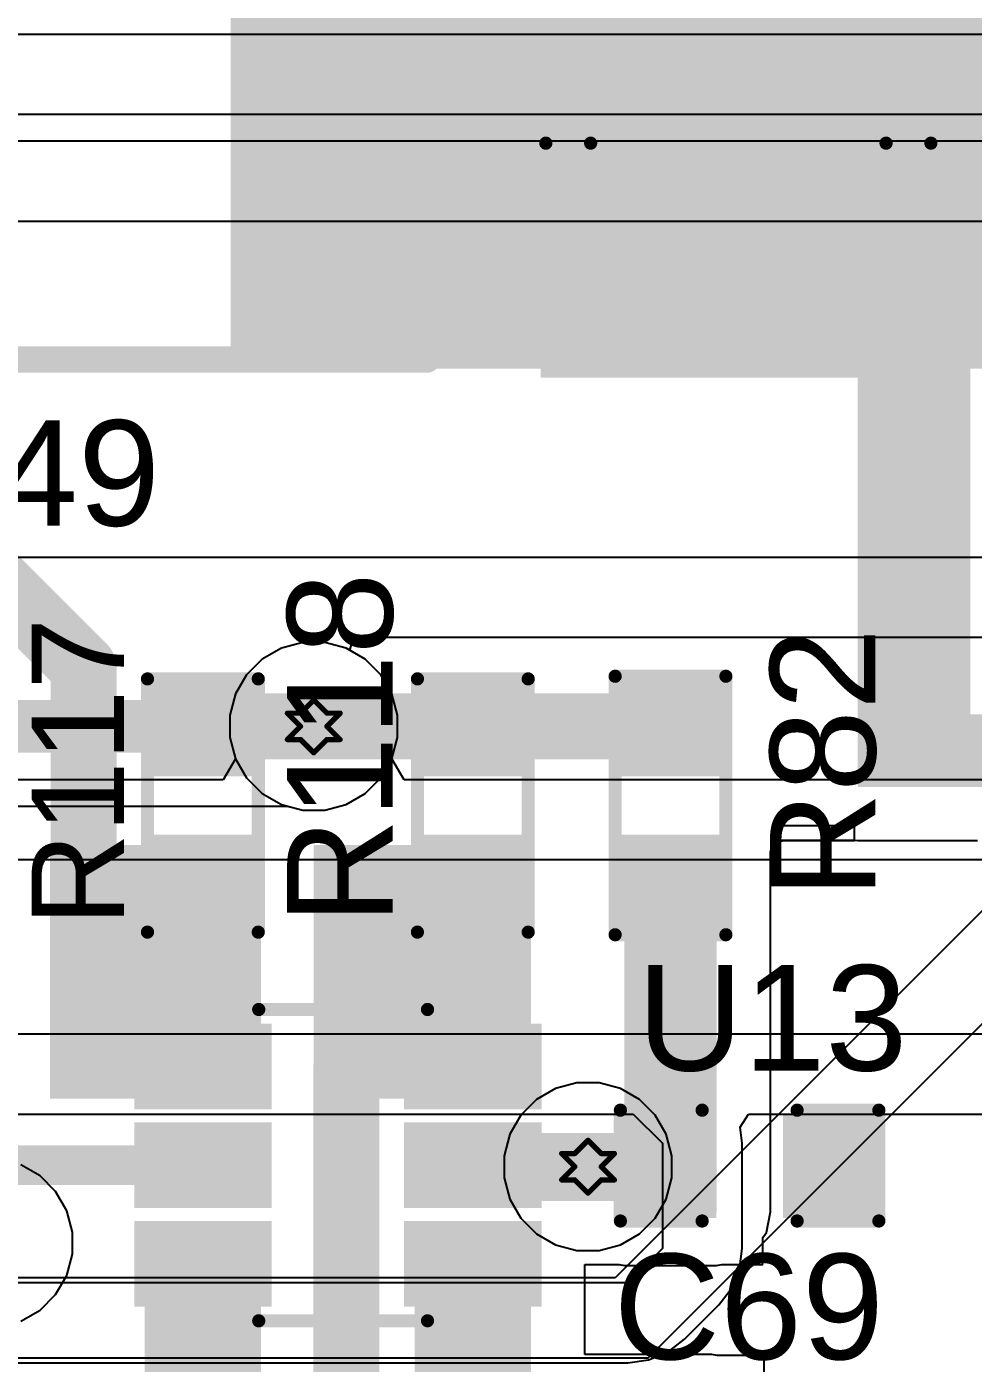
# Model space of a CAD drawing. Header units: inches. Extents: x -3 to 5437, y -3 to 5435.
# Drawn here: x 21.41 to 30.53, y 8.19 to 21.06 of the extents above; entities that cross this region are included whole.
import ezdxf

# ---------------------------------------------------------------- set-up
doc = ezdxf.new("R2010")
doc.units = ezdxf.units.IN
for name, color, linetype in [('Bottom Layer', 5, 'Continuous'), ('Bottom Solder', 6, 'Continuous'), ('Drill Drawing', 1, 'Continuous'), ('GND', 16, 'Continuous'), ('PWR', 76, 'Continuous'), ('Top Layer', 1, 'Continuous'), ('Top Overlay', 2, 'Continuous'), ('Top Paste', 8, 'Continuous'), ('Top Solder', 216, 'Continuous'), ('Via Holes', 16, 'Continuous')]:
    doc.layers.add(name, color=color, linetype=linetype)
doc.styles.add('Arial', font='', dxfattribs={"height": 0.2})
doc.styles.get('Arial').set_extended_font_data('Arial')

# ---------------------------------------------------------------- blocks, each defined once
blk = doc.blocks.new('RES_2512_129')
at = {"layer": 'Top Layer'}
for points in [[(-4.04999825, 1.70000041), (-2.44999891, 1.70000041), (-2.44999891, -1.70000041), (-4.04999825, -1.70000041)], [(2.45000145, 1.70000041), (4.050000789999999, 1.70000041), (4.050000789999999, -1.70000041), (2.45000145, -1.70000041)]]:
    blk.add_hatch(color=1, dxfattribs=at).paths.add_polyline_path(points)
at = {"layer": 'Top Paste'}
for points in [[(-4.04999825, 1.70000041), (-2.44999891, 1.70000041), (-2.44999891, -1.70000041), (-4.04999825, -1.70000041)], [(2.45000145, 1.70000041), (4.050000789999999, 1.70000041), (4.050000789999999, -1.70000041), (2.45000145, -1.70000041)]]:
    blk.add_hatch(color=8, dxfattribs=at).paths.add_polyline_path(points)
at = {"layer": 'Top Solder'}
for points in [[(-4.15159825, 1.80160041), (-2.34839891, 1.80160041), (-2.34839891, -1.80160041), (-4.15159825, -1.80160041)], [(2.34840145, 1.80160041), (4.15160079, 1.80160041), (4.15160079, -1.80160041), (2.34840145, -1.80160041)]]:
    blk.add_hatch(color=216, dxfattribs=at).paths.add_polyline_path(points)
at = {"layer": 'Top Overlay'}
for points in [[(4.236557439999999, 1.8542, 0.254, 0.254, 0), (-4.2418, 1.8542, 0.254, 0.254, 0)], [(-4.2418, 1.8542, 0.254, 0.254, 0), (-4.2418, -1.8542, 0.254, 0.254, 0)], [(4.236557439999999, 1.8542, 0.254, 0.254, 0), (4.236557439999999, -1.8542, 0.254, 0.254, 0)], [(4.236557439999999, -1.8542, 0.254, 0.254, 0), (-4.2418, -1.8542, 0.254, 0.254, 0)]]:
    blk.add_lwpolyline(points, format="xyseb", dxfattribs=at)
for points in [[(-4.3053, 1.8542, 0.127, 0.127, 1), (-4.1783, 1.8542, 0.127, 0.127, 1)], [(-4.3053, 1.8542, 0.127, 0.127, 1), (-4.1783, 1.8542, 0.127, 0.127, 1)], [(4.17305744, 1.8542, 0.127, 0.127, 1), (4.30005744, 1.8542, 0.127, 0.127, 1)], [(4.17305744, 1.8542, 0.127, 0.127, 1), (4.30005744, 1.8542, 0.127, 0.127, 1)], [(-4.3053, -1.8542, 0.127, 0.127, 1), (-4.1783, -1.8542, 0.127, 0.127, 1)], [(-4.3053, -1.8542, 0.127, 0.127, 1), (-4.1783, -1.8542, 0.127, 0.127, 1)], [(4.17305744, -1.8542, 0.127, 0.127, 1), (4.30005744, -1.8542, 0.127, 0.127, 1)], [(4.17305744, -1.8542, 0.127, 0.127, 1), (4.30005744, -1.8542, 0.127, 0.127, 1)]]:
    blk.add_lwpolyline(points, format="xyseb", close=True, dxfattribs=at)
blk = doc.blocks.new('R___0603_253')
at = {"layer": 'Top Layer'}
for points in [[(-0.3809999999999999, 0.4445), (-0.3809999999999999, -0.4445), (-1.143, -0.4445), (-1.143, 0.4445)], [(1.143, 0.4445), (1.143, -0.4445), (0.3809999999999999, -0.4445), (0.3809999999999999, 0.4445)]]:
    blk.add_hatch(color=1, dxfattribs=at).paths.add_polyline_path(points)
at = {"layer": 'Top Paste'}
for points in [[(-0.3809999999999999, 0.4445), (-0.3809999999999999, -0.4445), (-1.143, -0.4445), (-1.143, 0.4445)], [(1.143, 0.4445), (1.143, -0.4445), (0.3809999999999999, -0.4445), (0.3809999999999999, 0.4445)]]:
    blk.add_hatch(color=8, dxfattribs=at).paths.add_polyline_path(points)
at = {"layer": 'Top Solder'}
for points in [[(-0.2794, 0.5460999999999999), (-0.2794, -0.5460999999999999), (-1.2446, -0.5460999999999999), (-1.2446, 0.5460999999999999)], [(1.2446, 0.5460999999999999), (1.2446, -0.5460999999999999), (0.2794, -0.5460999999999999), (0.2794, 0.5460999999999999)]]:
    blk.add_hatch(color=216, dxfattribs=at).paths.add_polyline_path(points)
at = {"layer": 'Top Overlay'}
for points in [[(1.2192, 0.5334, 0.127, 0.127, 0), (-1.2192, 0.5334, 0.127, 0.127, 0)], [(-1.2192, -0.5334, 0.127, 0.127, 0), (-1.2192, 0.5334, 0.127, 0.127, 0)], [(1.2192, -0.5334, 0.127, 0.127, 0), (1.2192, 0.5334, 0.127, 0.127, 0)], [(1.2192, -0.5334, 0.127, 0.127, 0), (-1.2192, -0.5334, 0.127, 0.127, 0)]]:
    blk.add_lwpolyline(points, format="xyseb", dxfattribs=at)
for points in [[(-1.25095, 0.5334, 0.0635, 0.0635, 1), (-1.18745, 0.5334, 0.0635, 0.0635, 1)], [(-1.25095, 0.5334, 0.0635, 0.0635, 1), (-1.18745, 0.5334, 0.0635, 0.0635, 1)], [(1.18745, 0.5334, 0.0635, 0.0635, 1), (1.25095, 0.5334, 0.0635, 0.0635, 1)], [(1.18745, 0.5334, 0.0635, 0.0635, 1), (1.25095, 0.5334, 0.0635, 0.0635, 1)], [(-1.25095, -0.5334, 0.0635, 0.0635, 1), (-1.18745, -0.5334, 0.0635, 0.0635, 1)], [(-1.25095, -0.5334, 0.0635, 0.0635, 1), (-1.18745, -0.5334, 0.0635, 0.0635, 1)], [(1.18745, -0.5334, 0.0635, 0.0635, 1), (1.25095, -0.5334, 0.0635, 0.0635, 1)], [(1.18745, -0.5334, 0.0635, 0.0635, 1), (1.25095, -0.5334, 0.0635, 0.0635, 1)]]:
    blk.add_lwpolyline(points, format="xyseb", close=True, dxfattribs=at)
blk = doc.blocks.new('R___0603_254')
at = {"layer": 'Top Layer'}
for points in [[(-0.3809999999999999, 0.4445), (-0.3809999999999999, -0.4445), (-1.143, -0.4445), (-1.143, 0.4445)], [(1.143, 0.4445), (1.143, -0.4445), (0.3809999999999999, -0.4445), (0.3809999999999999, 0.4445)]]:
    blk.add_hatch(color=1, dxfattribs=at).paths.add_polyline_path(points)
at = {"layer": 'Top Paste'}
for points in [[(-0.3809999999999999, 0.4445), (-0.3809999999999999, -0.4445), (-1.143, -0.4445), (-1.143, 0.4445)], [(1.143, 0.4445), (1.143, -0.4445), (0.3809999999999999, -0.4445), (0.3809999999999999, 0.4445)]]:
    blk.add_hatch(color=8, dxfattribs=at).paths.add_polyline_path(points)
at = {"layer": 'Top Solder'}
for points in [[(-0.2794, 0.5460999999999999), (-0.2794, -0.5460999999999999), (-1.2446, -0.5460999999999999), (-1.2446, 0.5460999999999999)], [(1.2446, 0.5460999999999999), (1.2446, -0.5460999999999999), (0.2794, -0.5460999999999999), (0.2794, 0.5460999999999999)]]:
    blk.add_hatch(color=216, dxfattribs=at).paths.add_polyline_path(points)
at = {"layer": 'Top Overlay'}
for points in [[(1.2192, 0.5334, 0.127, 0.127, 0), (-1.2192, 0.5334, 0.127, 0.127, 0)], [(-1.2192, -0.5334, 0.127, 0.127, 0), (-1.2192, 0.5334, 0.127, 0.127, 0)], [(1.2192, -0.5334, 0.127, 0.127, 0), (1.2192, 0.5334, 0.127, 0.127, 0)], [(1.2192, -0.5334, 0.127, 0.127, 0), (-1.2192, -0.5334, 0.127, 0.127, 0)]]:
    blk.add_lwpolyline(points, format="xyseb", dxfattribs=at)
for points in [[(-1.25095, 0.5334, 0.0635, 0.0635, 1), (-1.18745, 0.5334, 0.0635, 0.0635, 1)], [(-1.25095, 0.5334, 0.0635, 0.0635, 1), (-1.18745, 0.5334, 0.0635, 0.0635, 1)], [(1.18745, 0.5334, 0.0635, 0.0635, 1), (1.25095, 0.5334, 0.0635, 0.0635, 1)], [(1.18745, 0.5334, 0.0635, 0.0635, 1), (1.25095, 0.5334, 0.0635, 0.0635, 1)], [(-1.25095, -0.5334, 0.0635, 0.0635, 1), (-1.18745, -0.5334, 0.0635, 0.0635, 1)], [(-1.25095, -0.5334, 0.0635, 0.0635, 1), (-1.18745, -0.5334, 0.0635, 0.0635, 1)], [(1.18745, -0.5334, 0.0635, 0.0635, 1), (1.25095, -0.5334, 0.0635, 0.0635, 1)], [(1.18745, -0.5334, 0.0635, 0.0635, 1), (1.25095, -0.5334, 0.0635, 0.0635, 1)]]:
    blk.add_lwpolyline(points, format="xyseb", close=True, dxfattribs=at)
blk = doc.blocks.new('SMB_268')
at = {"layer": 'Top Layer'}
for points in [[(-3.39999828, 1.15000024), (-0.8999982, 1.15000024), (-0.8999982, -1.15000024), (-3.39999828, -1.15000024)], [(0.90000074, 1.15000024), (3.40000082, 1.15000024), (3.40000082, -1.15000024), (0.90000074, -1.15000024)]]:
    blk.add_hatch(color=1, dxfattribs=at).paths.add_polyline_path(points)
at = {"layer": 'Top Overlay'}
for points in [[(-4.41604908, -1.29541016), (-3.450849079999999, -1.29541016), (-3.450849079999999, 1.90498984), (-4.41604908, 1.90498984)], [(-4.00964908, 1.24458984), (-2.15544908, 1.24458984), (-2.15544908, 1.90498984), (-4.00964908, 1.90498984)], [(-4.41604908, -1.90501016), (-2.15544908, -1.90501016), (-2.15544908, -1.24461016), (-4.41604908, -1.24461016)]]:
    blk.add_hatch(color=2, dxfattribs=at).paths.add_polyline_path(points)
at = {"layer": 'Top Paste'}
for points in [[(-3.39999828, 1.15000024), (-0.8999982, 1.15000024), (-0.8999982, -1.15000024), (-3.39999828, -1.15000024)], [(0.90000074, 1.15000024), (3.40000082, 1.15000024), (3.40000082, -1.15000024), (0.90000074, -1.15000024)]]:
    blk.add_hatch(color=8, dxfattribs=at).paths.add_polyline_path(points)
at = {"layer": 'Top Solder'}
for points in [[(-3.50159828, 1.25160024), (-0.7983982000000001, 1.25160024), (-0.7983982000000001, -1.25160024), (-3.50159828, -1.25160024)], [(0.7984007399999999, 1.25160024), (3.50160082, 1.25160024), (3.50160082, -1.25160024), (0.7984007399999999, -1.25160024)]]:
    blk.add_hatch(color=216, dxfattribs=at).paths.add_polyline_path(points)
at = {"layer": 'Top Overlay'}
for points in [[(-2.159, 1.8542, 0.127, 0.127, 0), (-2.159, 1.4224, 0.127, 0.127, 0)], [(-2.159, 1.8542, 0.127, 0.127, 0), (2.2606, 1.8542, 0.127, 0.127, 0)], [(2.26799902, 1.8542, 0.127, 0.127, 0), (2.26799902, 1.4224, 0.127, 0.127, 0)], [(-2.159, -1.4224, 0.127, 0.127, 0), (-2.159, -1.8542, 0.127, 0.127, 0)], [(2.26799902, -1.4224, 0.127, 0.127, 0), (2.26799902, -1.8542, 0.127, 0.127, 0)], [(-2.159, -1.8542, 0.127, 0.127, 0), (2.2606, -1.8542, 0.127, 0.127, 0)]]:
    blk.add_lwpolyline(points, format="xyseb", dxfattribs=at)
for points in [[(-2.19075, 1.8542, 0.0635, 0.0635, 1), (-2.12725, 1.8542, 0.0635, 0.0635, 1)], [(-2.19075, 1.8542, 0.0635, 0.0635, 1), (-2.12725, 1.8542, 0.0635, 0.0635, 1)], [(2.22885, 1.8542, 0.0635, 0.0635, 1), (2.29235, 1.8542, 0.0635, 0.0635, 1)], [(2.23624902, 1.8542, 0.0635, 0.0635, 1), (2.29974902, 1.8542, 0.0635, 0.0635, 1)], [(-2.19075, 1.4224, 0.0635, 0.0635, 1), (-2.12725, 1.4224, 0.0635, 0.0635, 1)], [(2.23624902, 1.4224, 0.0635, 0.0635, 1), (2.29974902, 1.4224, 0.0635, 0.0635, 1)], [(-2.19075, -1.4224, 0.0635, 0.0635, 1), (-2.12725, -1.4224, 0.0635, 0.0635, 1)], [(2.23624902, -1.4224, 0.0635, 0.0635, 1), (2.29974902, -1.4224, 0.0635, 0.0635, 1)], [(-2.19075, -1.8542, 0.0635, 0.0635, 1), (-2.12725, -1.8542, 0.0635, 0.0635, 1)], [(-2.19075, -1.8542, 0.0635, 0.0635, 1), (-2.12725, -1.8542, 0.0635, 0.0635, 1)], [(2.22885, -1.8542, 0.0635, 0.0635, 1), (2.29235, -1.8542, 0.0635, 0.0635, 1)], [(2.23624902, -1.8542, 0.0635, 0.0635, 1), (2.29974902, -1.8542, 0.0635, 0.0635, 1)]]:
    blk.add_lwpolyline(points, format="xyseb", close=True, dxfattribs=at)
blk = doc.blocks.new('SOT_23_6_282')
at = {"layer": 'Top Layer'}
for points in [[(-1.86000009, 1.26000002), (-0.7399997899999999, 1.26000002), (-0.7399997899999999, 0.64000126), (-1.86000009, 0.64000126)], [(0.7399997899999999, 1.26000002), (1.86000009, 1.26000002), (1.86000009, 0.64000126), (0.7399997899999999, 0.64000126)], [(-1.86000009, 0.30999938), (-0.7399997899999999, 0.30999938), (-0.7399997899999999, -0.30999938), (-1.86000009, -0.30999938)], [(0.7399997899999999, 0.30999938), (1.86000009, 0.30999938), (1.86000009, -0.30999938), (0.7399997899999999, -0.30999938)], [(-1.86000009, -0.64000126), (-0.7399997899999999, -0.64000126), (-0.7399997899999999, -1.26000002), (-1.86000009, -1.26000002)], [(0.7399997899999999, -0.64000126), (1.86000009, -0.64000126), (1.86000009, -1.26000002), (0.7399997899999999, -1.26000002)]]:
    blk.add_hatch(color=1, dxfattribs=at).paths.add_polyline_path(points)
at = {"layer": 'Top Paste'}
for points in [[(-1.86000009, 1.26000002), (-0.7399997899999999, 1.26000002), (-0.7399997899999999, 0.64000126), (-1.86000009, 0.64000126)], [(0.7399997899999999, 1.26000002), (1.86000009, 1.26000002), (1.86000009, 0.64000126), (0.7399997899999999, 0.64000126)], [(-1.86000009, 0.30999938), (-0.7399997899999999, 0.30999938), (-0.7399997899999999, -0.30999938), (-1.86000009, -0.30999938)], [(0.7399997899999999, 0.30999938), (1.86000009, 0.30999938), (1.86000009, -0.30999938), (0.7399997899999999, -0.30999938)], [(-1.86000009, -0.64000126), (-0.7399997899999999, -0.64000126), (-0.7399997899999999, -1.26000002), (-1.86000009, -1.26000002)], [(0.7399997899999999, -0.64000126), (1.86000009, -0.64000126), (1.86000009, -1.26000002), (0.7399997899999999, -1.26000002)]]:
    blk.add_hatch(color=8, dxfattribs=at).paths.add_polyline_path(points)
at = {"layer": 'Top Solder'}
for points in [[(-1.96160009, 1.36160002), (-0.6383997899999999, 1.36160002), (-0.6383997899999999, 0.53840126), (-1.96160009, 0.53840126)], [(0.6383997899999999, 1.36160002), (1.96160009, 1.36160002), (1.96160009, 0.53840126), (0.6383997899999999, 0.53840126)], [(-1.96160009, 0.41159938), (-0.6383997899999999, 0.41159938), (-0.6383997899999999, -0.41159938), (-1.96160009, -0.41159938)], [(0.6383997899999999, 0.41159938), (1.96160009, 0.41159938), (1.96160009, -0.41159938), (0.6383997899999999, -0.41159938)], [(-1.96160009, -0.53840126), (-0.6383997899999999, -0.53840126), (-0.6383997899999999, -1.36160002), (-1.96160009, -1.36160002)], [(0.6383997899999999, -0.53840126), (1.96160009, -0.53840126), (1.96160009, -1.36160002), (0.6383997899999999, -1.36160002)]]:
    blk.add_hatch(color=216, dxfattribs=at).paths.add_polyline_path(points)
at = {"layer": 'Top Overlay'}
for points in [[(-1.3716, 1.6002, 0.254, 0.254, 1), (-1.5748, 1.6002, 0.254, 0.254, 1)], [(-1.6383, 1.6002, 0.127, 0.127, 1), (-1.5113, 1.6002, 0.127, 0.127, 1)], [(-1.4351, 1.6002, 0.127, 0.127, 1), (-1.3081, 1.6002, 0.127, 0.127, 1)], [(-0.79375, 1.4986, 0.0635, 0.0635, 1), (-0.73025, 1.4986, 0.0635, 0.0635, 1)], [(0.83185, 1.4986, 0.0635, 0.0635, 1), (0.8953499999999999, 1.4986, 0.0635, 0.0635, 1)], [(-0.79375, -1.4986, 0.0635, 0.0635, 1), (-0.73025, -1.4986, 0.0635, 0.0635, 1)], [(0.83185, -1.4986, 0.0635, 0.0635, 1), (0.8953499999999999, -1.4986, 0.0635, 0.0635, 1)]]:
    blk.add_lwpolyline(points, format="xyseb", close=True, dxfattribs=at)
for points in [[(-0.7619999999999999, 1.4986, 0.127, 0.127, 0), (0.8636, 1.4986, 0.127, 0.127, 0)], [(-0.7619999999999999, -1.4986, 0.127, 0.127, 0), (0.8636, -1.4986, 0.127, 0.127, 0)]]:
    blk.add_lwpolyline(points, format="xyseb", dxfattribs=at)
blk = doc.blocks.new('RES_0603_305')
at = {"layer": 'Top Layer'}
for points in [[(-0.3809999999999999, 0.4445), (-0.3809999999999999, -0.4445), (-1.143, -0.4445), (-1.143, 0.4445)], [(1.143, 0.4445), (1.143, -0.4445), (0.3809999999999999, -0.4445), (0.3809999999999999, 0.4445)]]:
    blk.add_hatch(color=1, dxfattribs=at).paths.add_polyline_path(points)
at = {"layer": 'Top Paste'}
for points in [[(-0.3809999999999999, 0.4445), (-0.3809999999999999, -0.4445), (-1.143, -0.4445), (-1.143, 0.4445)], [(1.143, 0.4445), (1.143, -0.4445), (0.3809999999999999, -0.4445), (0.3809999999999999, 0.4445)]]:
    blk.add_hatch(color=8, dxfattribs=at).paths.add_polyline_path(points)
at = {"layer": 'Top Solder'}
for points in [[(-0.2794, 0.5460999999999999), (-0.2794, -0.5460999999999999), (-1.2446, -0.5460999999999999), (-1.2446, 0.5460999999999999)], [(1.2446, 0.5460999999999999), (1.2446, -0.5460999999999999), (0.2794, -0.5460999999999999), (0.2794, 0.5460999999999999)]]:
    blk.add_hatch(color=216, dxfattribs=at).paths.add_polyline_path(points)
at = {"layer": 'Top Overlay'}
for points in [[(-1.2446, 0.5334, 0.127, 0.127, 0), (1.2446, 0.5334, 0.127, 0.127, 0)], [(-1.2446, 0.5334, 0.127, 0.127, 0), (-1.2446, -0.5334, 0.127, 0.127, 0)], [(1.2446, 0.5334, 0.127, 0.127, 0), (1.2446, -0.5334, 0.127, 0.127, 0)], [(-1.2446, -0.5334, 0.127, 0.127, 0), (1.2446, -0.5334, 0.127, 0.127, 0)]]:
    blk.add_lwpolyline(points, format="xyseb", dxfattribs=at)
for points in [[(-1.27635, 0.5334, 0.0635, 0.0635, 1), (-1.21285, 0.5334, 0.0635, 0.0635, 1)], [(-1.27635, 0.5334, 0.0635, 0.0635, 1), (-1.21285, 0.5334, 0.0635, 0.0635, 1)], [(1.21285, 0.5334, 0.0635, 0.0635, 1), (1.27635, 0.5334, 0.0635, 0.0635, 1)], [(1.21285, 0.5334, 0.0635, 0.0635, 1), (1.27635, 0.5334, 0.0635, 0.0635, 1)], [(-1.27635, -0.5334, 0.0635, 0.0635, 1), (-1.21285, -0.5334, 0.0635, 0.0635, 1)], [(-1.27635, -0.5334, 0.0635, 0.0635, 1), (-1.21285, -0.5334, 0.0635, 0.0635, 1)], [(1.21285, -0.5334, 0.0635, 0.0635, 1), (1.27635, -0.5334, 0.0635, 0.0635, 1)], [(1.21285, -0.5334, 0.0635, 0.0635, 1), (1.27635, -0.5334, 0.0635, 0.0635, 1)]]:
    blk.add_lwpolyline(points, format="xyseb", close=True, dxfattribs=at)
blk = doc.blocks.new('C__0603_345')
at = {"layer": 'Top Layer'}
for points in [[(-0.3809999999999999, 0.4445), (-0.3810000000000001, -0.4445), (-1.143, -0.4445), (-1.143, 0.4445)], [(1.143, 0.4445), (1.143, -0.4445), (0.3809999999999999, -0.4445), (0.3810000000000001, 0.4445)]]:
    blk.add_hatch(color=1, dxfattribs=at).paths.add_polyline_path(points)
at = {"layer": 'Top Paste'}
for points in [[(-0.3809999999999999, 0.4445), (-0.3810000000000001, -0.4445), (-1.143, -0.4445), (-1.143, 0.4445)], [(1.143, 0.4445), (1.143, -0.4445), (0.3809999999999999, -0.4445), (0.3810000000000001, 0.4445)]]:
    blk.add_hatch(color=8, dxfattribs=at).paths.add_polyline_path(points)
at = {"layer": 'Top Solder'}
for points in [[(-0.3210001199999999, 0.5044998799999999), (-0.3210001200000001, -0.50449988), (-1.20299988, -0.5044998799999999), (-1.20299988, 0.50449988)], [(1.20299988, 0.5044998799999999), (1.20299988, -0.50449988), (0.3210001199999999, -0.5044998799999999), (0.3210001200000001, 0.50449988)]]:
    blk.add_hatch(color=216, dxfattribs=at).paths.add_polyline_path(points)
at = {"layer": 'Top Overlay'}
for points in [[(-1.2446, -0.5334, 0.127, 0.127, 0), (-1.2446, 0.5334, 0.127, 0.127, 0)], [(-1.2446, 0.5334, 0.127, 0.127, 0), (-0.4571999999999999, 0.5334, 0.127, 0.127, 0)], [(0.4571999999999999, 0.5334, 0.127, 0.127, 0), (1.2446, 0.5334, 0.127, 0.127, 0)], [(1.2446, -0.5334, 0.127, 0.127, 0), (1.2446, 0.5334, 0.127, 0.127, 0)], [(-1.2446, -0.5334, 0.127, 0.127, 0), (-0.4571999999999999, -0.5334, 0.127, 0.127, 0)], [(0.4571999999999999, -0.5334, 0.127, 0.127, 0), (1.2446, -0.5334, 0.127, 0.127, 0)]]:
    blk.add_lwpolyline(points, format="xyseb", dxfattribs=at)
for points in [[(-1.27635, 0.5334, 0.0635, 0.0635, 1), (-1.21285, 0.5334, 0.0635, 0.0635, 1)], [(-1.27635, 0.5334, 0.0635, 0.0635, 1), (-1.21285, 0.5334, 0.0635, 0.0635, 1)], [(-0.4889499999999999, 0.5334, 0.0635, 0.0635, 1), (-0.42545, 0.5334, 0.0635, 0.0635, 1)], [(0.42545, 0.5334, 0.0635, 0.0635, 1), (0.4889499999999999, 0.5334, 0.0635, 0.0635, 1)], [(1.21285, 0.5334, 0.0635, 0.0635, 1), (1.27635, 0.5334, 0.0635, 0.0635, 1)], [(1.21285, 0.5334, 0.0635, 0.0635, 1), (1.27635, 0.5334, 0.0635, 0.0635, 1)], [(-1.27635, -0.5334, 0.0635, 0.0635, 1), (-1.21285, -0.5334, 0.0635, 0.0635, 1)], [(-1.27635, -0.5334, 0.0635, 0.0635, 1), (-1.21285, -0.5334, 0.0635, 0.0635, 1)], [(-0.4889499999999999, -0.5334, 0.0635, 0.0635, 1), (-0.42545, -0.5334, 0.0635, 0.0635, 1)], [(0.42545, -0.5334, 0.0635, 0.0635, 1), (0.4889499999999999, -0.5334, 0.0635, 0.0635, 1)], [(1.21285, -0.5334, 0.0635, 0.0635, 1), (1.27635, -0.5334, 0.0635, 0.0635, 1)], [(1.21285, -0.5334, 0.0635, 0.0635, 1), (1.27635, -0.5334, 0.0635, 0.0635, 1)]]:
    blk.add_lwpolyline(points, format="xyseb", close=True, dxfattribs=at)

msp = doc.modelspace()

# ---------------------------------------------------------------- hatches: boundary and pattern name
at = {"layer": 'Bottom Layer'}
h = msp.add_hatch(color=5, dxfattribs=at)
edge = h.paths.add_edge_path()
edge.add_arc((24.17744212, 14.32458908), 0.2999994, 0, 360)
h = msp.add_hatch(color=5, dxfattribs=at)
edge = h.paths.add_edge_path()
edge.add_arc((26.81903704, 10.08467376), 0.2999994, 0, 360)
at = {"layer": 'Bottom Solder'}
h = msp.add_hatch(color=6, dxfattribs=at)
edge = h.paths.add_edge_path()
edge.add_arc((24.17744212, 14.32458908), 0.1499997, 0, 360)
h = msp.add_hatch(color=6, dxfattribs=at)
edge = h.paths.add_edge_path()
edge.add_arc((26.81903704, 10.08467376), 0.1499997, 0, 360)
at = {"layer": 'GND'}
h = msp.add_hatch(color=16, dxfattribs=at)
edge = h.paths.add_edge_path()
edge.add_arc((24.17744212, 14.32458908), 0.2999994, 0, 360)
h = msp.add_hatch(color=16, dxfattribs=at)
edge = h.paths.add_edge_path()
edge.add_arc((26.81903704, 10.08467376), 0.2999994, 0, 360)
at = {"layer": 'PWR'}
h = msp.add_hatch(color=76, dxfattribs=at)
edge = h.paths.add_edge_path()
edge.add_arc((24.17744212, 14.32458908), 0.2999994, 0, 360)
h = msp.add_hatch(color=76, dxfattribs=at)
edge = h.paths.add_edge_path()
edge.add_arc((26.81903704, 10.08467376), 0.2999994, 0, 360)
at = {"layer": 'Top Layer'}
for points in [[(23.47783468, 17.76866652), (32.61138004, 17.76866652), (32.61138004, 21.41127544), (23.47783468, 21.41127544)], [(29.41683728, 13.74227376), (30.50203704, 13.74227376), (30.50203704, 18.33866792), (29.41683728, 18.33866792)], [(29.41683728, 13.74227376), (31.59705136, 13.74227376), (31.59705136, 14.4414494), (29.41683728, 14.4414494)], [(23.66943704, 13.18158908), (21.63744212, 13.18158908), (21.63744212, 10.73987184), (23.66943704, 10.73987184)], [(26.26943692, 13.18158908), (24.17744212, 13.18158908), (24.17744212, 10.73987184), (26.26943692, 10.73987184)], [(28.05791442, 13.18158908), (27.16891442, 13.18158908), (27.16891442, 9.65098908), (28.05791442, 9.65098908)], [(28.05791442, 10.40986996), (25.14943662, 10.40986996), (25.14943662, 9.75447376), (28.05791442, 9.75447376)], [(23.66943704, 9.45987186), (22.5494342, 9.45987186), (22.5494342, 6.996691619999999), (23.66943704, 6.996691619999999)], [(25.14943408, 6.996689079999999), (26.26943692, 6.996689079999999), (26.26943692, 9.45986932), (25.14943408, 9.45986932)]]:
    msp.add_hatch(color=1, dxfattribs=at).paths.add_polyline_path(points)
h = msp.add_hatch(color=1, dxfattribs=at)
edge = h.paths.add_edge_path()
edge.add_arc((24.17744212, 14.32458908), 0.2999994, 0, 360)
h = msp.add_hatch(color=1, dxfattribs=at)
edge = h.paths.add_edge_path()
edge.add_arc((26.81903704, 10.08467376), 0.2999994, 0, 360)
at = {"layer": 'Top Solder'}
h = msp.add_hatch(color=216, dxfattribs=at)
edge = h.paths.add_edge_path()
edge.add_arc((24.17744212, 14.32458908), 0.1499997, 0, 360)
h = msp.add_hatch(color=216, dxfattribs=at)
edge = h.paths.add_edge_path()
edge.add_arc((26.81903704, 10.08467376), 0.1499997, 0, 360)
at = {"layer": 'Via Holes'}
h = msp.add_hatch(color=7, dxfattribs=at)
edge = h.paths.add_edge_path()
edge.add_arc((24.17744212, 14.32458908), 0.1499997, 0, 360)
h = msp.add_hatch(color=7, dxfattribs=at)
edge = h.paths.add_edge_path()
edge.add_arc((26.81903704, 10.08467376), 0.1499997, 0, 360)

# ---------------------------------------------------------------- linework, layer by layer
at = {"layer": 'Bottom Layer'}
for p, q in [((41.89359668, 20.98697606), (15.55804356, 20.98697606)), ((15.60842446, 20.2184), (42.2635172, 20.2184)), ((33.42450262, 15.95207376), (15.68172124, 15.95207122)), ((24.52573962, 15.05649516), (24.55977054, 15.1834977)), ((24.67356508, 14.97114862), (24.52573962, 15.05649516)), ((24.55977054, 15.1834977), (33.42448229999999, 15.1834977)), ((24.82400166, 14.82071204), (24.67356508, 14.97114862)), ((24.93037686, 14.63646552), (24.82400166, 14.82071204)), ((24.98544152, 14.43096428), (24.93037686, 14.63646552)), ((24.98544152, 14.21821388), (24.98544152, 14.43096428)), ((24.93037686, 14.01271264), (24.98544152, 14.21821388)), ((24.82400166, 13.82846612), (24.93037686, 14.01271264)), ((24.67356508, 13.67802954), (24.82400166, 13.82846612)), ((24.48931856, 13.57165434), (24.67356508, 13.67802954)), ((20.11581956, 13.55630766), (23.92284014, 13.55630766)), ((23.92284014, 13.55630766), (24.07106692, 13.51658968)), ((24.07106692, 13.51658968), (24.28381732, 13.51658968)), ((24.28381732, 13.51658968), (24.48931856, 13.57165434)), ((38.79187314, 11.35987314), (20.1830559, 11.35987314)), ((20.18618772, 10.59129708), (27.25372756, 10.59129708)), ((27.25372756, 10.59129708), (27.53510622, 10.30991588)), ((28.28335974, 10.46429454), (28.3653738, 10.59129708)), ((28.3653738, 10.59129708), (38.79187314, 10.59129708)), ((28.30368228, 10.30991588), (28.28335974, 10.46429454)), ((27.53510622, 10.30991588), (27.53510622, 9.297906219999998)), ((28.30368228, 9.297906219999998), (28.30368228, 10.30991588)), ((27.53510622, 9.297906219999998), (27.2034, 8.966199999999999)), ((28.27749488, 9.098983579999999), (28.30368228, 9.297906219999998)), ((28.20071322, 8.913616919999999), (28.27749488, 9.098983579999999)), ((27.2034, 8.966199999999999), (16.2746182, 8.96619492)), ((28.07857224, 8.7544402), (28.20071322, 8.913616919999999)), ((27.74687364, 8.42274414), (28.07857224, 8.7544402)), ((27.5876893, 8.300593), (27.74686602, 8.42273398)), ((27.74686602, 8.42273398), (27.74687364, 8.42274414)), ((27.40232264, 8.22381134), (27.5876893, 8.300593)), ((16.2746182, 8.197618859999999), (27.2034, 8.19762394)), ((27.2034, 8.19762394), (27.40232264, 8.22381134))]:
    msp.add_line(p, q, dxfattribs=at)
for points in [[(19.86371186, 14.32488372, 0.508, 0.508, 0), (24.17714748, 14.32488372, 0.508, 0.508, 0)], [(24.17714748, 14.32488372, 0.1778, 0.1778, 0), (24.17744212, 14.32458908, 0.1778, 0.1778, 0)]]:
    msp.add_lwpolyline(points, format="xyseb", dxfattribs=at)
for points in [[(24.05014748, 14.32488372, 0.254, 0.254, 1), (24.30414748, 14.32488372, 0.254, 0.254, 1)], [(24.13269748, 14.32488372, 0.08889999999999999, 0.08889999999999999, 1), (24.22159748, 14.32488372, 0.08889999999999999, 0.08889999999999999, 1)], [(24.13299212, 14.32458908, 0.08889999999999999, 0.08889999999999999, 1), (24.22189212, 14.32458908, 0.08889999999999999, 0.08889999999999999, 1)]]:
    msp.add_lwpolyline(points, format="xyseb", close=True, dxfattribs=at)
at = {"layer": 'Drill Drawing'}
for points in [[(24.05044212, 14.45158908, 0.0508, 0.0508, 0), (24.17744212, 14.57858908, 0.0508, 0.0508, 0)], [(24.17744212, 14.57858908, 0.0508, 0.0508, 0), (24.30444212, 14.45158908, 0.0508, 0.0508, 0)], [(23.92344212, 14.45158908, 0.0508, 0.0508, 0), (24.05044212, 14.32458908, 0.0508, 0.0508, 0)], [(23.92344212, 14.45158908, 0.0508, 0.0508, 0), (24.05044212, 14.45158908, 0.0508, 0.0508, 0)], [(24.30444212, 14.45158908, 0.0508, 0.0508, 0), (24.43144212, 14.45158908, 0.0508, 0.0508, 0)], [(24.30444212, 14.32458908, 0.0508, 0.0508, 0), (24.43144212, 14.45158908, 0.0508, 0.0508, 0)], [(23.92344212, 14.19758908, 0.0508, 0.0508, 0), (24.05044212, 14.32458908, 0.0508, 0.0508, 0)], [(24.30444212, 14.32458908, 0.0508, 0.0508, 0), (24.43144212, 14.19758908, 0.0508, 0.0508, 0)], [(23.92344212, 14.19758908, 0.0508, 0.0508, 0), (24.05044212, 14.19758908, 0.0508, 0.0508, 0)], [(24.05044212, 14.19758908, 0.0508, 0.0508, 0), (24.17744212, 14.07058908, 0.0508, 0.0508, 0)], [(24.17744212, 14.07058908, 0.0508, 0.0508, 0), (24.30444212, 14.19758908, 0.0508, 0.0508, 0)], [(24.30444212, 14.19758908, 0.0508, 0.0508, 0), (24.43144212, 14.19758908, 0.0508, 0.0508, 0)], [(26.69203704, 10.21167376, 0.0508, 0.0508, 0), (26.81903704, 10.33867376, 0.0508, 0.0508, 0)], [(26.81903704, 10.33867376, 0.0508, 0.0508, 0), (26.94603704, 10.21167376, 0.0508, 0.0508, 0)], [(26.56503704, 10.21167376, 0.0508, 0.0508, 0), (26.69203704, 10.08467376, 0.0508, 0.0508, 0)], [(26.56503704, 10.21167376, 0.0508, 0.0508, 0), (26.69203704, 10.21167376, 0.0508, 0.0508, 0)], [(26.94603704, 10.21167376, 0.0508, 0.0508, 0), (27.07303704, 10.21167376, 0.0508, 0.0508, 0)], [(26.94603704, 10.08467376, 0.0508, 0.0508, 0), (27.07303704, 10.21167376, 0.0508, 0.0508, 0)], [(26.56503704, 9.957673759999999, 0.0508, 0.0508, 0), (26.69203704, 10.08467376, 0.0508, 0.0508, 0)], [(26.94603704, 10.08467376, 0.0508, 0.0508, 0), (27.07303704, 9.957673759999999, 0.0508, 0.0508, 0)], [(26.56503704, 9.957673759999999, 0.0508, 0.0508, 0), (26.69203704, 9.957673759999999, 0.0508, 0.0508, 0)], [(26.69203704, 9.957673759999999, 0.0508, 0.0508, 0), (26.81903704, 9.83067376, 0.0508, 0.0508, 0)], [(26.81903704, 9.83067376, 0.0508, 0.0508, 0), (26.94603704, 9.957673759999999, 0.0508, 0.0508, 0)], [(26.94603704, 9.957673759999999, 0.0508, 0.0508, 0), (27.07303704, 9.957673759999999, 0.0508, 0.0508, 0)]]:
    msp.add_lwpolyline(points, format="xyseb", dxfattribs=at)
for points in [[(24.16474212, 14.57858908, 0.0254, 0.0254, 1), (24.19014212, 14.57858908, 0.0254, 0.0254, 1)], [(24.16474212, 14.57858908, 0.0254, 0.0254, 1), (24.19014212, 14.57858908, 0.0254, 0.0254, 1)], [(23.91074212, 14.45158908, 0.0254, 0.0254, 1), (23.93614212, 14.45158908, 0.0254, 0.0254, 1)], [(23.91074212, 14.45158908, 0.0254, 0.0254, 1), (23.93614212, 14.45158908, 0.0254, 0.0254, 1)], [(24.03774212, 14.45158908, 0.0254, 0.0254, 1), (24.06314212, 14.45158908, 0.0254, 0.0254, 1)], [(24.03774212, 14.45158908, 0.0254, 0.0254, 1), (24.06314212, 14.45158908, 0.0254, 0.0254, 1)], [(24.29174212, 14.45158908, 0.0254, 0.0254, 1), (24.31714212, 14.45158908, 0.0254, 0.0254, 1)], [(24.29174212, 14.45158908, 0.0254, 0.0254, 1), (24.31714212, 14.45158908, 0.0254, 0.0254, 1)], [(24.41874212, 14.45158908, 0.0254, 0.0254, 1), (24.44414212, 14.45158908, 0.0254, 0.0254, 1)], [(24.41874212, 14.45158908, 0.0254, 0.0254, 1), (24.44414212, 14.45158908, 0.0254, 0.0254, 1)], [(24.03774212, 14.32458908, 0.0254, 0.0254, 1), (24.06314212, 14.32458908, 0.0254, 0.0254, 1)], [(24.03774212, 14.32458908, 0.0254, 0.0254, 1), (24.06314212, 14.32458908, 0.0254, 0.0254, 1)], [(24.29174212, 14.32458908, 0.0254, 0.0254, 1), (24.31714212, 14.32458908, 0.0254, 0.0254, 1)], [(24.29174212, 14.32458908, 0.0254, 0.0254, 1), (24.31714212, 14.32458908, 0.0254, 0.0254, 1)], [(23.91074212, 14.19758908, 0.0254, 0.0254, 1), (23.93614212, 14.19758908, 0.0254, 0.0254, 1)], [(23.91074212, 14.19758908, 0.0254, 0.0254, 1), (23.93614212, 14.19758908, 0.0254, 0.0254, 1)], [(24.03774212, 14.19758908, 0.0254, 0.0254, 1), (24.06314212, 14.19758908, 0.0254, 0.0254, 1)], [(24.03774212, 14.19758908, 0.0254, 0.0254, 1), (24.06314212, 14.19758908, 0.0254, 0.0254, 1)], [(24.29174212, 14.19758908, 0.0254, 0.0254, 1), (24.31714212, 14.19758908, 0.0254, 0.0254, 1)], [(24.29174212, 14.19758908, 0.0254, 0.0254, 1), (24.31714212, 14.19758908, 0.0254, 0.0254, 1)], [(24.41874212, 14.19758908, 0.0254, 0.0254, 1), (24.44414212, 14.19758908, 0.0254, 0.0254, 1)], [(24.41874212, 14.19758908, 0.0254, 0.0254, 1), (24.44414212, 14.19758908, 0.0254, 0.0254, 1)], [(24.16474212, 14.07058908, 0.0254, 0.0254, 1), (24.19014212, 14.07058908, 0.0254, 0.0254, 1)], [(24.16474212, 14.07058908, 0.0254, 0.0254, 1), (24.19014212, 14.07058908, 0.0254, 0.0254, 1)], [(26.80633704, 10.33867376, 0.0254, 0.0254, 1), (26.83173704, 10.33867376, 0.0254, 0.0254, 1)], [(26.80633704, 10.33867376, 0.0254, 0.0254, 1), (26.83173704, 10.33867376, 0.0254, 0.0254, 1)], [(26.55233704, 10.21167376, 0.0254, 0.0254, 1), (26.57773704, 10.21167376, 0.0254, 0.0254, 1)], [(26.55233704, 10.21167376, 0.0254, 0.0254, 1), (26.57773704, 10.21167376, 0.0254, 0.0254, 1)], [(26.67933704, 10.21167376, 0.0254, 0.0254, 1), (26.70473704, 10.21167376, 0.0254, 0.0254, 1)], [(26.67933704, 10.21167376, 0.0254, 0.0254, 1), (26.70473704, 10.21167376, 0.0254, 0.0254, 1)], [(26.93333704, 10.21167376, 0.0254, 0.0254, 1), (26.95873704, 10.21167376, 0.0254, 0.0254, 1)], [(26.93333704, 10.21167376, 0.0254, 0.0254, 1), (26.95873704, 10.21167376, 0.0254, 0.0254, 1)], [(27.06033704, 10.21167376, 0.0254, 0.0254, 1), (27.08573704, 10.21167376, 0.0254, 0.0254, 1)], [(27.06033704, 10.21167376, 0.0254, 0.0254, 1), (27.08573704, 10.21167376, 0.0254, 0.0254, 1)], [(26.67933704, 10.08467376, 0.0254, 0.0254, 1), (26.70473704, 10.08467376, 0.0254, 0.0254, 1)], [(26.67933704, 10.08467376, 0.0254, 0.0254, 1), (26.70473704, 10.08467376, 0.0254, 0.0254, 1)], [(26.93333704, 10.08467376, 0.0254, 0.0254, 1), (26.95873704, 10.08467376, 0.0254, 0.0254, 1)], [(26.93333704, 10.08467376, 0.0254, 0.0254, 1), (26.95873704, 10.08467376, 0.0254, 0.0254, 1)], [(26.55233704, 9.957673759999999, 0.0254, 0.0254, 1), (26.57773704, 9.957673759999999, 0.0254, 0.0254, 1)], [(26.55233704, 9.957673759999999, 0.0254, 0.0254, 1), (26.57773704, 9.957673759999999, 0.0254, 0.0254, 1)], [(26.67933704, 9.957673759999999, 0.0254, 0.0254, 1), (26.70473704, 9.957673759999999, 0.0254, 0.0254, 1)], [(26.67933704, 9.957673759999999, 0.0254, 0.0254, 1), (26.70473704, 9.957673759999999, 0.0254, 0.0254, 1)], [(26.93333704, 9.957673759999999, 0.0254, 0.0254, 1), (26.95873704, 9.957673759999999, 0.0254, 0.0254, 1)], [(26.93333704, 9.957673759999999, 0.0254, 0.0254, 1), (26.95873704, 9.957673759999999, 0.0254, 0.0254, 1)], [(27.06033704, 9.957673759999999, 0.0254, 0.0254, 1), (27.08573704, 9.957673759999999, 0.0254, 0.0254, 1)], [(27.06033704, 9.957673759999999, 0.0254, 0.0254, 1), (27.08573704, 9.957673759999999, 0.0254, 0.0254, 1)], [(26.80633704, 9.83067376, 0.0254, 0.0254, 1), (26.83173704, 9.83067376, 0.0254, 0.0254, 1)], [(26.80633704, 9.83067376, 0.0254, 0.0254, 1), (26.83173704, 9.83067376, 0.0254, 0.0254, 1)]]:
    msp.add_lwpolyline(points, format="xyseb", close=True, dxfattribs=at)
at = {"layer": 'GND'}
for p, q in [((23.86556568, 15.07752382), (23.68131916, 14.97114862)), ((24.07106692, 15.13258848), (23.86556568, 15.07752382)), ((24.28381732, 15.13258848), (24.07106692, 15.13258848)), ((24.48931856, 15.07752382), (24.28381732, 15.13258848)), ((24.67356508, 14.97114862), (24.48931856, 15.07752382)), ((23.68131916, 14.97114862), (23.53088258, 14.82071204)), ((24.82400166, 14.82071204), (24.67356508, 14.97114862)), ((23.53088258, 14.82071204), (23.42450738, 14.63646552)), ((24.93037686, 14.63646552), (24.82400166, 14.82071204)), ((23.42450738, 14.63646552), (23.36944272, 14.43096428)), ((24.98544152, 14.43096428), (24.93037686, 14.63646552)), ((23.36944272, 14.43096428), (23.36944272, 14.21821388)), ((24.98544152, 14.21821388), (24.98544152, 14.43096428)), ((23.36944272, 14.21821388), (23.42450738, 14.01271264)), ((24.93037686, 14.01271264), (24.98544152, 14.21821388)), ((23.42450738, 14.01271264), (23.53088258, 13.82846612)), ((24.82400166, 13.82846612), (24.93037686, 14.01271264)), ((23.53088258, 13.82846612), (23.68131916, 13.67802954)), ((24.67356508, 13.67802954), (24.82400166, 13.82846612)), ((23.68131916, 13.67802954), (23.86556568, 13.57165434)), ((24.48931856, 13.57165434), (24.67356508, 13.67802954)), ((23.86556568, 13.57165434), (24.07106692, 13.51658968)), ((24.07106692, 13.51658968), (24.28381732, 13.51658968)), ((24.28381732, 13.51658968), (24.48931856, 13.57165434)), ((26.5071606, 10.8376085), (26.32291408, 10.7312333)), ((26.71266184, 10.89267316), (26.5071606, 10.8376085)), ((26.92541224, 10.89267316), (26.71266184, 10.89267316)), ((27.13091348, 10.8376085), (26.92541224, 10.89267316)), ((27.31516, 10.7312333), (27.13091348, 10.8376085)), ((26.32291408, 10.7312333), (26.1724775, 10.58079672)), ((27.46559658, 10.58079672), (27.31516, 10.7312333)), ((26.1724775, 10.58079672), (26.0661023, 10.3965502)), ((27.57197178, 10.3965502), (27.46559658, 10.58079672)), ((26.0661023, 10.3965502), (26.01103764, 10.19104896)), ((27.62703644, 10.19104896), (27.57197178, 10.3965502)), ((26.01103764, 10.19104896), (26.01103764, 9.978298559999999)), ((27.62703644, 9.978298559999999), (27.62703644, 10.19104896)), ((21.54113802, 9.99600998), (21.3568915, 10.10238518)), ((21.6915746, 9.8455734), (21.54113802, 9.99600998)), ((26.01103764, 9.978298559999999), (26.0661023, 9.772797319999999)), ((27.57197178, 9.772797319999999), (27.62703644, 9.978298559999999)), ((21.7979498, 9.66132688), (21.6915746, 9.8455734)), ((21.85301446, 9.45582564), (21.7979498, 9.66132688)), ((26.0661023, 9.772797319999999), (26.1724775, 9.5885508)), ((27.46559658, 9.5885508), (27.57197178, 9.772797319999999)), ((26.1724775, 9.5885508), (26.32291408, 9.43811422)), ((27.31516, 9.43811422), (27.46559658, 9.5885508)), ((21.85301446, 9.24307524), (21.85301446, 9.45582564)), ((26.32291408, 9.43811422), (26.5071606, 9.331739019999999)), ((27.13091348, 9.331739019999999), (27.31516, 9.43811422)), ((26.5071606, 9.331739019999999), (26.71266184, 9.27667436)), ((26.71266184, 9.27667436), (26.92541224, 9.27667436)), ((26.92541224, 9.27667436), (27.13091348, 9.331739019999999)), ((21.7979498, 9.037574), (21.85301446, 9.24307524)), ((21.6915746, 8.853327479999999), (21.7979498, 9.037574)), ((21.54113802, 8.7028909), (21.6915746, 8.853327479999999)), ((21.3568915, 8.5965157), (21.54113802, 8.7028909))]:
    msp.add_line(p, q, dxfattribs=at)
at = {"layer": 'PWR'}
for p, q in [((39.73398454, 19.95782902), (18.39403484, 19.95782902)), ((18.39401452, 19.18925296), (39.73398454, 19.18925296)), ((23.86556568, 15.07752382), (23.68131916, 14.97114862)), ((24.07106692, 15.13258848), (23.86556568, 15.07752382)), ((24.28381732, 15.13258848), (24.07106692, 15.13258848)), ((24.48931856, 15.07752382), (24.28381732, 15.13258848)), ((24.67356508, 14.97114862), (24.48931856, 15.07752382)), ((23.68131916, 14.97114862), (23.53088258, 14.82071204)), ((24.82400166, 14.82071204), (24.67356508, 14.97114862)), ((23.53088258, 14.82071204), (23.42450738, 14.63646552)), ((24.93037686, 14.63646552), (24.82400166, 14.82071204)), ((23.42450738, 14.63646552), (23.36944272, 14.43096428)), ((24.98544152, 14.43096428), (24.93037686, 14.63646552)), ((23.36944272, 14.43096428), (23.36944272, 14.21821388)), ((24.98544152, 14.21821388), (24.98544152, 14.43096428)), ((23.36944272, 14.21821388), (23.42450738, 14.01271518)), ((24.93037686, 14.01271518), (24.98544152, 14.21821388)), ((23.42450738, 14.01271518), (23.30612306, 13.81135922)), ((25.04876118, 13.81135922), (24.93037686, 14.01271518)), ((23.30612306, 13.81135922), (20.73439592, 13.81135922)), ((30.84195508, 13.81135922), (25.04876118, 13.81135922)), ((18.31425852, 13.04278316), (30.84195508, 13.04278316)), ((27.3973925, 8.2457925), (32.19438316, 13.04278316)), ((30.91971718, 12.85504922), (27.07903652, 9.01436856)), ((27.07903652, 9.01436856), (17.31337406, 9.01436856)), ((16.99502062, 8.2457925), (27.3973925, 8.2457925))]:
    msp.add_line(p, q, dxfattribs=at)
at = {"layer": 'Top Layer'}
for p, q in [((28.61093846, 13.22432204), (28.61093846, 13.37145154)), ((28.61093846, 13.37145154), (29.38311878, 13.37145154)), ((29.38311878, 13.37145154), (29.38311878, 13.22432204)), ((28.57586614, 13.1118483), (28.60030602, 13.19022)), ((28.60030602, 13.19022), (28.6968565, 13.22432204)), ((29.38311878, 13.22432204), (28.61093846, 13.22432204)), ((28.6968565, 13.22432204), (29.38311878, 13.22432204)), ((29.38311878, 13.2243195), (29.38969737999999, 13.22971954)), ((29.38311878, 13.22432204), (29.38311878, 13.2243195)), ((29.38969737999999, 13.22971954), (29.41683728, 13.22432204)), ((29.41683728, 13.22432204), (30.57109964, 13.22432204)), ((28.57586614, 9.65098908), (28.57586614, 13.1118483)), ((28.53644026, 9.452777639999999), (28.57586614, 9.65098908)), ((28.50240934, 9.40184556), (28.53644026, 9.452777639999999)), ((28.50240934, 9.14298908), (28.50240934, 9.40184556)), ((26.78738864, 8.2766408), (26.78738864, 9.14298908)), ((26.78738864, 9.14298908), (27.1188815, 9.14298908)), ((27.1188815, 9.14298908), (27.16891442, 9.13303736)), ((28.05791442, 9.13303736), (28.10794734, 9.14298908)), ((28.10794734, 9.14298908), (28.50240934, 9.14298908)), ((27.16891442, 9.13303736), (28.05791442, 9.13303736)), ((28.01284212, 8.2766408), (26.78738864, 8.2766408)), ((28.06287504, 8.266689079999999), (28.01284212, 8.2766408)), ((28.51510934, 8.266689079999999), (28.06287504, 8.266689079999999)), ((28.51510934, 7.83754084), (28.51510934, 8.266689079999999))]:
    msp.add_line(p, q, dxfattribs=at)
for points in [[(20.90083704, 15.95207376, 0.635, 0.635, 0), (21.96023548, 14.89267532, 0.635, 0.635, 0)], [(21.96023548, 12.65393456, 0.635, 0.635, 0), (21.96023548, 14.89267532, 0.635, 0.635, 0)], [(23.10943562, 14.32458908, 0.635, 0.635, 0), (24.17744212, 14.32458908, 0.635, 0.635, 0)], [(24.17744212, 14.32458908, 0.635, 0.635, 0), (25.7094355, 14.32458908, 0.635, 0.635, 0)], [(25.7094355, 14.32458908, 0.635, 0.635, 0), (27.61340934, 14.32458908, 0.635, 0.635, 0)], [(21.96023548, 12.65393456, 0.635, 0.635, 0), (22.65343958, 11.96073046, 0.635, 0.635, 0)], [(25.22343952, 11.78586924, 0.635, 0.635, 0), (25.22343952, 11.96073046, 0.635, 0.635, 0)], [(24.4918611, 11.05429082, 0.635, 0.635, 0), (25.22343952, 11.78586924, 0.635, 0.635, 0)], [(24.4918611, 4.00130264, 0.635, 0.635, 0), (24.4918611, 11.05429082, 0.635, 0.635, 0)], [(22.18901836, 11.03865966, 0.508, 0.508, 0), (23.09822152, 11.03865966, 0.508, 0.508, 0)], [(23.09822152, 11.03865966, 0.508, 0.508, 0), (23.10943562, 11.04987376, 0.508, 0.508, 0)], [(21.89143704, 10.99386676, 0.254, 0.254, 0), (21.89143704, 11.00988908, 0.254, 0.254, 0)], [(19.06310386, 10.09987312, 0.3809999999999999, 0.3809999999999999, 0), (23.10943562, 10.09987312, 0.3809999999999999, 0.3809999999999999, 0)]]:
    msp.add_lwpolyline(points, format="xyseb", dxfattribs=at)
for points in [[(21.80148548, 14.89267532, 0.3175, 0.3175, 1), (22.11898548, 14.89267532, 0.3175, 0.3175, 1)], [(21.80148548, 14.89267532, 0.3175, 0.3175, 1), (22.11898548, 14.89267532, 0.3175, 0.3175, 1)], [(22.95068562, 14.32458908, 0.3175, 0.3175, 1), (23.26818562, 14.32458908, 0.3175, 0.3175, 1)], [(24.01869212, 14.32458908, 0.3175, 0.3175, 1), (24.33619212, 14.32458908, 0.3175, 0.3175, 1)], [(24.01869212, 14.32458908, 0.3175, 0.3175, 1), (24.33619212, 14.32458908, 0.3175, 0.3175, 1)], [(25.5506855, 14.32458908, 0.3175, 0.3175, 1), (25.8681855, 14.32458908, 0.3175, 0.3175, 1)], [(25.5506855, 14.32458908, 0.3175, 0.3175, 1), (25.8681855, 14.32458908, 0.3175, 0.3175, 1)], [(27.45465934, 14.32458908, 0.3175, 0.3175, 1), (27.77215934, 14.32458908, 0.3175, 0.3175, 1)], [(21.80148548, 12.65393456, 0.3175, 0.3175, 1), (22.11898548, 12.65393456, 0.3175, 0.3175, 1)], [(21.80148548, 12.65393456, 0.3175, 0.3175, 1), (22.11898548, 12.65393456, 0.3175, 0.3175, 1)], [(22.49468958, 11.96073046, 0.3175, 0.3175, 1), (22.81218958, 11.96073046, 0.3175, 0.3175, 1)], [(25.06468952, 11.96073046, 0.3175, 0.3175, 1), (25.38218952, 11.96073046, 0.3175, 0.3175, 1)], [(25.06468952, 11.78586924, 0.3175, 0.3175, 1), (25.38218952, 11.78586924, 0.3175, 0.3175, 1)], [(25.06468952, 11.78586924, 0.3175, 0.3175, 1), (25.38218952, 11.78586924, 0.3175, 0.3175, 1)], [(24.3331111, 11.05429082, 0.3175, 0.3175, 1), (24.6506111, 11.05429082, 0.3175, 0.3175, 1)], [(24.3331111, 11.05429082, 0.3175, 0.3175, 1), (24.6506111, 11.05429082, 0.3175, 0.3175, 1)], [(22.06201836, 11.03865966, 0.254, 0.254, 1), (22.31601836, 11.03865966, 0.254, 0.254, 1)], [(22.97122152, 11.03865966, 0.254, 0.254, 1), (23.22522152, 11.03865966, 0.254, 0.254, 1)], [(22.97122152, 11.03865966, 0.254, 0.254, 1), (23.22522152, 11.03865966, 0.254, 0.254, 1)], [(22.98243562, 11.04987376, 0.254, 0.254, 1), (23.23643562, 11.04987376, 0.254, 0.254, 1)], [(21.82793704, 11.00988908, 0.127, 0.127, 1), (21.95493704, 11.00988908, 0.127, 0.127, 1)], [(21.82793704, 10.99386676, 0.127, 0.127, 1), (21.95493704, 10.99386676, 0.127, 0.127, 1)], [(23.01418562, 10.09987312, 0.1905, 0.1905, 1), (23.20468562, 10.09987312, 0.1905, 0.1905, 1)]]:
    msp.add_lwpolyline(points, format="xyseb", close=True, dxfattribs=at)

# ---------------------------------------------------------------- block references
for name, p, rotation in [('SMB_268', (28.26683704, 22.09887376), 90), ('RES_2512_129', (21.02783704, 19.71127376), 180), ('R___0603_254', (23.10943562, 13.56258908), 270), ('R___0603_253', (25.7094355, 13.56258908), 270), ('RES_0603_305', (27.61340934, 13.56258908), 90)]:
    msp.add_blockref(name, p, dxfattribs=dict(rotation=rotation))
for name, p in [('SOT_23_6_282', (24.40943556, 10.09987312)), ('C__0603_345', (28.37540934, 10.09548908))]:
    msp.add_blockref(name, p)

# ---------------------------------------------------------------- texts
at = {"layer": 'Top Overlay', "style": 'Arial'}
for s, p in [('R149', (19.30457404, 16.2561651)), ('U13', (27.29119002, 11.01010244)), ('C69', (27.0650081, 8.230638860000001))]:
    msp.add_text(s, height=1.016, dxfattribs=at).set_placement(p)
for s, height, p in [('R118', 1.016, (24.93676242, 12.41411792)), ('R117', 0.889, (22.35001372, 12.40089214)), ('R82', 1.016, (29.58747194, 12.66744482))]:
    msp.add_text(s, height=height, rotation=90, dxfattribs=at).set_placement(p)

doc.saveas('drawing.dxf')
